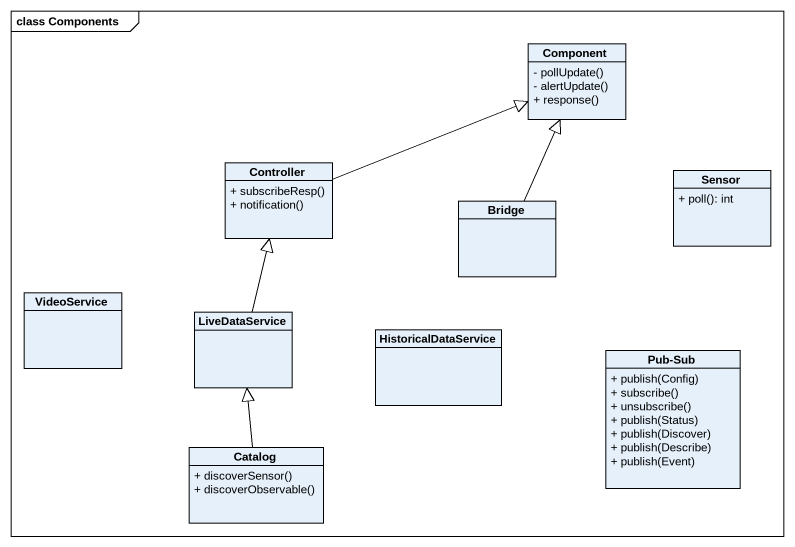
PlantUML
@startuml
mainframe class Components
hide circle
hide empty members
skinparam classAttributeIconSize 0
class "Component" as Component_ {
  - pollUpdate()
  - alertUpdate()
  + response()
}
class Controller {
  + subscribeResp()
  + notification()
}
class Sensor {
  + poll(): int
}
class Bridge
class VideoService
class LiveDataService
class HistoricalDataService
class "Pub-Sub" as Pub_Sub {
  + publish(Config)
  + subscribe()
  + unsubscribe()
  + publish(Status)
  + publish(Discover)
  + publish(Describe)
  + publish(Event)
}
class Catalog {
  + discoverSensor()
  + discoverObservable()
}
Controller -right-|> Component_
Bridge -up-|> Component_
LiveDataService -up-|> Controller
Catalog -up-|> LiveDataService
@enduml
